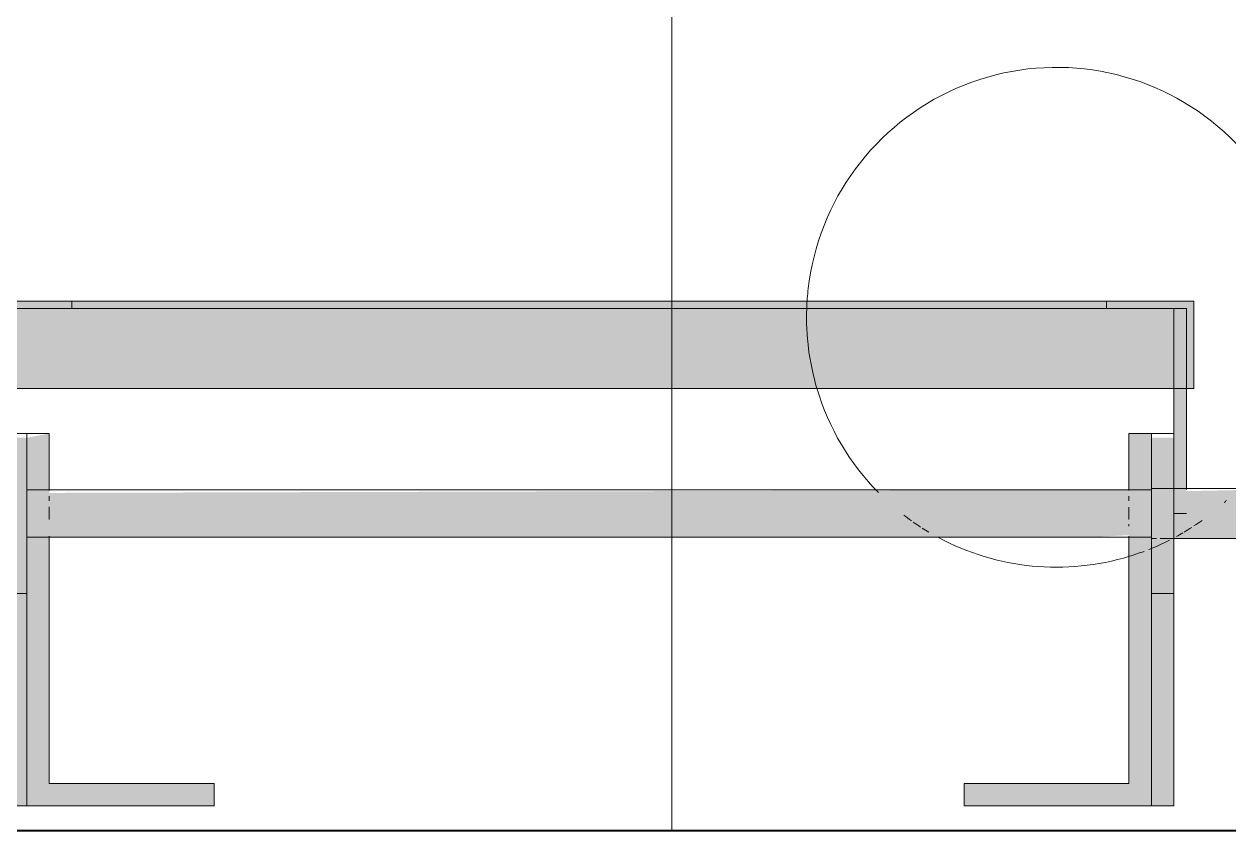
# Model space of a CAD drawing. Header units: millimetres. Extents: x 12827 to 109288, y -12264 to 68487.
# Drawn here: x 38213.2 to 38695.3, y 36007.5 to 36330.3 of the extents above; entities that cross this region are included whole.
import ezdxf

# ---------------------------------------------------------------- set-up
doc = ezdxf.new("R2010")
doc.units = ezdxf.units.MM
for name, color, linetype, lineweight in [('A-FLOR', 192, 'Continuous', 9), ('A-FLOR-PATT', 8, 'Continuous', 9), ('A-WALL', 113, 'Continuous', 20), ('Q-CASE', 31, 'Continuous', 20)]:
    doc.layers.add(name, color=color, linetype=linetype, lineweight=lineweight)

# ---------------------------------------------------------------- blocks, each defined once
blk = doc.blocks.new('DLN_Cat Ladder - 750x750x2500 _WDH_-14044057-Copy of 2_F')
at = {"layer": 'Q-CASE', "transparency": 33554432}
for points in [[(-189.3, -600), (-189.3, -699), (-180.3, -699), (-180.3, -600)], [(-180.3, -600), (-180.3, -749), (-171.3, -749), (-171.3, -609), (-105.3, -609), (-105.3, -600), (-171.3, -600)], [(-105.3, -600), (-180.3, -600), (-180.3, -749), (-171.3, -749), (-171.3, -609), (-105.3, -609)], [(194.7, -600), (194.7, -609), (260.7, -609), (260.7, -749), (269.7, -747.3), (269.7, -600), (229.48, -600)], [(194.7, -600), (194.7, -609), (260.7, -609), (260.7, -749), (269.7, -747.3), (269.7, -600), (229.48, -600)], [(269.7, -600), (269.7, -699), (278.7, -699), (278.7, -600)], [(-189.3, -699), (-189.3, -747.3), (-180.3, -747.3), (-180.3, -699)], [(269.7, -699), (269.7, -747.3), (278.7, -747.3), (278.7, -699)], [(-183.74, -707), (-263.96, -708.34), (-245.3, -727), (-180.3, -725.23), (-182.32, -707)], [(-183.74, -707), (-263.96, -708.34), (-245.3, -727), (-180.3, -725.23), (-182.32, -707)], [(-183.74, -707), (-263.96, -708.34), (-245.3, -727), (-180.3, -725.23), (-182.32, -707)], [(-183.74, -707), (-263.96, -708.34), (-245.3, -727), (-180.3, -725.23), (-182.32, -707)], [(-183.74, -707), (-263.96, -708.34), (-245.3, -727), (-180.3, -725.23), (-182.32, -707)], [(-183.74, -707), (-263.96, -708.34), (-245.3, -727), (-180.3, -725.23), (-182.32, -707)], [(-183.74, -707), (-263.96, -708.34), (-245.3, -727), (-180.3, -725.23), (-182.32, -707)], [(-189.3, -707), (-263.96, -708.34), (-245.3, -727), (-180.3, -725.23), (-182.32, -707), (-183.74, -707)], [(-263.96, -707), (-263.96, -708.34), (-245.3, -727), (-180.3, -725.23), (-182.32, -707), (-263.95, -707)], [(-209.78, -707), (-263.96, -708.34), (-245.3, -727), (-180.3, -725.66), (-182.32, -707), (-189.3, -707)], [(-99.96, -707.5), (-180.3, -708.77), (-178.85, -726.5), (269.7, -725.23), (269.7, -707.5), (-45.05, -707.5)], [(-99.96, -707.5), (-180.3, -708.77), (-178.85, -726.5), (269.7, -725.23), (269.7, -707.5), (-45.05, -707.5)], [(9.85, -707.5), (-180.3, -708.77), (-178.85, -726.5), (269.7, -725.23), (269.7, -707.5), (119.67, -707.5)], [(-99.96, -707.5), (-180.3, -708.77), (-178.85, -726.5), (269.7, -725.23), (269.7, -707.5), (-45.05, -707.5)], [(-154.87, -707.5), (-180.3, -708.77), (-178.85, -726.5), (269.7, -725.23), (269.7, -707.5), (-99.96, -707.5)], [(-99.96, -707.5), (-180.3, -708.77), (-178.85, -726.5), (269.7, -725.23), (269.7, -707.5), (-45.05, -707.5)], [(-99.96, -707.5), (-180.3, -708.77), (-178.85, -726.5), (269.7, -725.23), (269.7, -707.5), (-45.05, -707.5)], [(-154.87, -707.5), (-180.3, -708.77), (-180.3, -726.5), (269.7, -725.23), (269.7, -707.5), (-99.96, -707.5)], [(-154.87, -707.5), (-180.3, -708.77), (-178.85, -726.5), (269.7, -725.23), (269.7, -707.5), (-99.96, -707.5)], [(-194.3, -717), (-194.3, -799), (-189.3, -799), (-189.3, -717)], [(-194.3, -717), (-194.3, -799), (-189.3, -799), (-189.3, -717)], [(-99.96, -767), (-197.3, -767), (-197.3, -802), (286.7, -802), (286.7, -767), (9.85, -767)], [(-162.3, -767), (-194.3, -767), (-194.3, -799), (283.7, -799), (283.7, -767), (-99.96, -767)], [(-162.3, -799), (-162.3, -802), (251.7, -802), (251.7, -799), (-99.96, -799)], [(-99.96, -799), (-162.3, -799), (-162.3, -802), (251.7, -802), (251.7, -799), (9.85, -799)]]:
    blk.add_hatch(color=201, dxfattribs=at).paths.add_polyline_path(points, flags=0)
at = {"layer": 'Q-CASE'}
for p, q in [((-189.3, -600), (-189.3, -685)), ((-189.3, -699), (-189.3, -600)), ((-180.3, -600), (-189.3, -600)), ((-189.3, -600), (-180.3, -600)), ((-180.3, -699), (-180.3, -600)), ((-180.3, -600), (-105.3, -600)), ((-105.3, -600), (-180.3, -600)), ((-180.3, -600), (-180.3, -707.34)), ((-180.3, -600), (-180.3, -699)), ((-180.3, -685), (-180.3, -600)), ((-105.3, -600), (-180.3, -600)), ((-180.3, -600), (-180.3, -707.34)), ((-180.3, -707.34), (-180.3, -600)), ((-180.3, -600), (-105.3, -600)), ((-105.3, -600), (-105.3, -609)), ((-105.3, -609), (-105.3, -600)), ((-105.3, -609), (-105.3, -600)), ((-105.3, -600), (-105.3, -609)), ((194.7, -600), (194.7, -609)), ((269.7, -600), (194.7, -600)), ((194.7, -600), (269.7, -600)), ((194.7, -609), (194.7, -600)), ((194.7, -600), (269.7, -600)), ((194.7, -609), (194.7, -600)), ((194.7, -600), (194.7, -609)), ((269.7, -600), (194.7, -600)), ((269.7, -707.82), (269.7, -600)), ((269.7, -600), (269.7, -707.82)), ((269.7, -600), (269.7, -685)), ((269.7, -699), (269.7, -600)), ((278.7, -600), (269.7, -600)), ((269.7, -600), (278.7, -600)), ((269.7, -600), (269.7, -699)), ((269.7, -707.82), (269.7, -600)), ((-105.3, -609), (-171.3, -609)), ((-171.3, -609), (-171.3, -699)), ((-171.3, -707.84), (-171.3, -609)), ((-171.3, -609), (-105.3, -609)), ((-171.3, -707.84), (-171.3, -609)), ((-171.3, -609), (-105.3, -609)), ((-105.3, -609), (-171.3, -609)), ((-171.3, -609), (-171.3, -707.84)), ((194.7, -609), (260.7, -609)), ((260.7, -609), (194.7, -609)), ((260.7, -609), (194.7, -609)), ((194.7, -609), (260.7, -609)), ((260.7, -609), (260.7, -707.82)), ((260.7, -707.82), (260.7, -609)), ((260.7, -699), (260.7, -609)), ((260.7, -609), (260.7, -707.82)), ((-189.3, -685), (-189.3, -699)), ((-189.3, -685), (-180.3, -685)), ((-189.3, -685), (-180.3, -685)), ((-180.3, -699), (-180.3, -685)), ((269.7, -685), (269.7, -699)), ((269.7, -685), (278.7, -685)), ((269.7, -685), (278.7, -685)), ((-189.3, -699), (-189.3, -707.5)), ((-189.3, -749), (-189.3, -699)), ((-180.3, -699), (-180.3, -707.4)), ((-180.3, -699), (-180.3, -749)), ((-180.3, -707.4), (-180.3, -699)), ((-171.3, -707.9), (-171.3, -699)), ((260.7, -699), (260.7, -707.88)), ((269.7, -699), (269.7, -707.88)), ((269.7, -749), (269.7, -699)), ((269.7, -707.88), (269.7, -699)), ((-189.3, -707), (-265.3, -707)), ((-189.3, -707), (-264.69, -707)), ((-189.3, -707), (-264.69, -707)), ((-189.3, -707), (-264.69, -707)), ((-189.3, -707), (-264.69, -707)), ((-189.3, -707), (-264.69, -707)), ((-189.3, -707), (-264.69, -707)), ((-189.3, -707), (-264.69, -707)), ((-189.3, -707), (-264.69, -707)), ((-189.3, -707), (-264.69, -707)), ((-183.74, -707), (-189.3, -707)), ((-183.74, -707), (-189.3, -707)), ((-183.74, -707), (-189.3, -707)), ((-183.74, -707), (-189.3, -707)), ((-183.74, -707), (-189.3, -707)), ((-183.74, -707), (-189.3, -707)), ((-183.74, -707), (-189.3, -707)), ((-183.74, -707), (-189.3, -707)), ((-183.74, -707), (-189.3, -707)), ((-183.74, -707), (-189.3, -707)), ((-180.3, -707), (-182.32, -707)), ((-180.3, -707), (-182.32, -707)), ((-180.3, -707), (-182.32, -707)), ((-180.3, -707), (-182.32, -707)), ((-180.3, -707), (-182.32, -707)), ((-180.3, -707), (-182.32, -707)), ((-180.3, -707), (-182.32, -707)), ((-180.3, -707), (-182.32, -707)), ((-180.3, -707), (-182.32, -707)), ((-180.3, -707), (-182.32, -707)), ((-180.3, -707.34), (-180.3, -707)), ((-180.3, -707), (-180.3, -707.34)), ((-180.3, -707.34), (-180.3, -707)), ((-180.3, -707), (-180.3, -707.34)), ((-180.3, -707.34), (-180.3, -707)), ((-180.3, -707), (-180.3, -707.34)), ((-180.3, -707.34), (-180.3, -707)), ((-180.3, -707), (-180.3, -707.34)), ((-180.3, -707.34), (-180.3, -707)), ((-180.3, -707), (-180.3, -707.34)), ((-180.3, -707.34), (-180.3, -707)), ((-180.3, -707), (-180.3, -707.34)), ((-180.3, -707.34), (-180.3, -707)), ((-180.3, -707), (-180.3, -707.34)), ((-180.3, -707.34), (-180.3, -707)), ((-180.3, -707), (-180.3, -707.34)), ((-180.3, -707.34), (-180.3, -707)), ((-180.3, -707), (-180.3, -707.34)), ((-180.3, -707.34), (-180.3, -707)), ((-180.3, -707), (-180.3, -727)), ((-180.3, -709.93), (-180.3, -707.34)), ((-180.3, -707.34), (-180.3, -714.41)), ((-180.3, -714.41), (-180.3, -707.34)), ((-180.3, -707.34), (-180.3, -714.41)), ((-180.3, -714.41), (-180.3, -707.34)), ((-180.3, -707.34), (-180.3, -712)), ((-180.3, -709.93), (-180.3, -707.34)), ((-180.3, -707.34), (-180.3, -709.93)), ((-180.3, -708.34), (-180.3, -707.34)), ((-180.3, -707.34), (-180.3, -709.93)), ((-180.3, -712), (-180.3, -707.34)), ((-180.3, -707.34), (-180.3, -714.41)), ((-180.3, -708.34), (-180.3, -707.34)), ((-180.3, -707.34), (-180.3, -712)), ((-180.3, -714.41), (-180.3, -707.34)), ((-180.3, -707.34), (-180.3, -714.41)), ((-180.3, -714.41), (-180.3, -707.34)), ((-180.3, -707.34), (-180.3, -708.34)), ((-180.3, -714.41), (-180.3, -707.34)), ((-171.3, -707.5), (-180.3, -707.5)), ((-180.3, -707.82), (-180.3, -707.5)), ((-180.3, -707.5), (-180.3, -707.82)), ((-171.3, -707.5), (-180.3, -707.5)), ((-180.3, -707.82), (-180.3, -707.5)), ((-180.3, -707.5), (-180.3, -707.82)), ((-171.3, -707.5), (-180.3, -707.5)), ((-180.3, -707.82), (-180.3, -707.5)), ((-180.3, -707.5), (-180.3, -707.82)), ((-171.3, -707.5), (-180.3, -707.5)), ((-180.3, -707.82), (-180.3, -707.5)), ((-180.3, -707.5), (-180.3, -707.82)), ((-171.3, -707.5), (-180.3, -707.5)), ((-180.3, -707.82), (-180.3, -707.5)), ((-180.3, -707.5), (-180.3, -707.82)), ((-171.3, -707.5), (-180.3, -707.5)), ((-180.3, -707.82), (-180.3, -707.5)), ((-180.3, -707.5), (-180.3, -707.82)), ((-171.3, -707.5), (-180.3, -707.5)), ((-180.3, -707.82), (-180.3, -707.5)), ((-180.3, -707.5), (-180.3, -707.82)), ((269.7, -707.5), (-180.3, -707.5)), ((-180.3, -707.82), (-180.3, -707.5)), ((-180.3, -707.5), (-180.3, -707.82)), ((-171.3, -707.5), (-180.3, -707.5)), ((-180.3, -707.82), (-180.3, -707.5)), ((-180.3, -707.5), (-180.3, -707.82)), ((-180.3, -708.77), (-180.3, -707.82)), ((-180.3, -707.82), (-180.3, -708.77)), ((-180.3, -708.77), (-180.3, -707.82)), ((-180.3, -707.82), (-180.3, -708.77)), ((-180.3, -708.77), (-180.3, -707.82)), ((-180.3, -707.82), (-180.3, -708.77)), ((-180.3, -708.77), (-180.3, -707.82)), ((-180.3, -707.82), (-180.3, -708.77)), ((-180.3, -708.77), (-180.3, -707.82)), ((-180.3, -707.82), (-180.3, -708.77)), ((-180.3, -708.77), (-180.3, -707.82)), ((-180.3, -707.82), (-180.3, -708.77)), ((-180.3, -708.77), (-180.3, -707.82)), ((-180.3, -707.82), (-180.3, -708.77)), ((-180.3, -708.77), (-180.3, -707.82)), ((-180.3, -707.82), (-180.3, -708.77)), ((-180.3, -708.77), (-180.3, -707.82)), ((-180.3, -707.82), (-180.3, -708.77)), ((-180.3, -714.41), (-180.3, -708.34)), ((-180.3, -709.93), (-180.3, -708.34)), ((-180.3, -708.34), (-180.3, -714.41)), ((260.7, -707.5), (-171.3, -707.5)), ((260.7, -707.5), (-171.3, -707.5)), ((260.7, -707.5), (-171.3, -707.5)), ((260.7, -707.5), (-171.3, -707.5)), ((260.7, -707.5), (-171.3, -707.5)), ((260.7, -707.5), (-171.3, -707.5)), ((260.7, -707.5), (-171.3, -707.5)), ((260.7, -707.5), (-171.3, -707.5)), ((269.7, -707.5), (260.7, -707.5)), ((269.7, -707.5), (260.7, -707.5)), ((269.7, -707.5), (260.7, -707.5)), ((269.7, -707.5), (260.7, -707.5)), ((269.7, -707.5), (260.7, -707.5)), ((269.7, -707.5), (260.7, -707.5)), ((269.7, -707.5), (260.7, -707.5)), ((269.7, -707.5), (260.7, -707.5)), ((269.7, -707.82), (269.7, -707.5)), ((269.7, -707.5), (269.7, -723.72)), ((269.7, -712.25), (269.7, -707.5)), ((269.7, -707.5), (269.7, -708.77)), ((269.7, -712.25), (269.7, -707.5)), ((269.7, -707.5), (269.7, -723.72)), ((269.7, -707.82), (269.7, -707.5)), ((269.7, -707.5), (269.7, -708.77)), ((269.7, -723.72), (269.7, -707.5)), ((269.7, -707.5), (269.7, -707.82)), ((269.7, -717), (269.7, -707.5)), ((269.7, -707.5), (269.7, -723.72)), ((269.7, -707.82), (269.7, -707.5)), ((269.7, -707.5), (269.7, -710.28)), ((269.7, -721.75), (269.7, -707.5)), ((269.7, -707.5), (269.7, -707.82)), ((269.7, -719.46), (269.7, -707.5)), ((269.7, -707.5), (269.7, -723.72)), ((269.7, -708.77), (269.7, -707.82)), ((269.7, -710.28), (269.7, -707.82)), ((269.7, -707.82), (269.7, -710.28)), ((269.7, -710.28), (269.7, -707.82)), ((269.7, -707.82), (269.7, -714.54)), ((-180.3, -714.54), (-180.3, -708.77)), ((-180.3, -708.77), (-180.3, -714.54)), ((-180.3, -712.25), (-180.3, -708.77)), ((-180.3, -708.77), (-180.3, -714.54)), ((-180.3, -717), (-180.3, -708.77)), ((-180.3, -708.77), (-180.3, -725.23)), ((-180.3, -712.25), (-180.3, -708.77)), ((-180.3, -708.77), (-180.3, -725.23)), ((-180.3, -725.23), (-180.3, -708.77)), ((-180.3, -708.77), (-180.3, -712.25)), ((-180.3, -714.54), (-180.3, -708.77)), ((-180.3, -708.77), (-180.3, -710.28)), ((-180.3, -717), (-180.3, -708.77)), ((-180.3, -708.77), (-180.3, -725.23)), ((-180.3, -725.23), (-180.3, -708.77)), ((-180.3, -708.77), (-180.3, -721.75)), ((-180.3, -725.23), (-180.3, -708.77)), ((-180.3, -708.77), (-180.3, -717)), ((-180.3, -712), (-180.3, -709.93)), ((-180.3, -714.41), (-180.3, -709.93)), ((-180.3, -709.93), (-180.3, -712)), ((-180.3, -709.93), (-180.3, -712)), ((-180.3, -712), (-180.3, -709.93)), ((-180.3, -710.28), (-180.3, -712.25)), ((-180.3, -711.94), (-180.3, -712.73)), ((-180.3, -712.73), (-180.3, -711.94)), ((-180.3, -714.41), (-180.3, -712)), ((-180.3, -712), (-180.3, -714.41)), ((-180.3, -712), (-180.3, -714.41)), ((-180.3, -712), (-180.3, -714.41)), ((-180.3, -714.41), (-180.3, -712)), ((-180.3, -714.41), (-180.3, -712)), ((-180.3, -712), (-180.3, -714.41)), ((-180.3, -723.72), (-180.3, -712.25)), ((-180.3, -719.46), (-180.3, -712.25)), ((-180.3, -712.25), (-180.3, -717)), ((-180.3, -712.25), (-180.3, -714.54)), ((-171.3, -712.73), (-171.3, -711.94)), ((269.7, -710.28), (269.7, -708.77)), ((269.7, -708.77), (269.7, -710.28)), ((269.7, -708.77), (269.7, -712.25)), ((269.7, -723.72), (269.7, -710.28)), ((269.7, -710.28), (269.7, -723.72)), ((269.7, -712.25), (269.7, -710.28)), ((269.7, -710.28), (269.7, -717)), ((269.7, -721.75), (269.7, -710.28)), ((269.7, -710.28), (269.7, -712.25)), ((269.7, -719.46), (269.7, -712.25)), ((269.7, -714.54), (269.7, -712.25)), ((269.7, -714.54), (269.7, -712.25)), ((269.7, -712.25), (269.7, -714.54)), ((269.7, -712.25), (269.7, -723.72)), ((-194.3, -717), (-189.3, -717)), ((-189.3, -717), (-194.3, -717)), ((-194.3, -717), (-189.3, -717)), ((-189.3, -717), (-194.3, -717)), ((-180.3, -721.75), (-180.3, -714.54)), ((-180.3, -714.54), (-180.3, -717)), ((-180.3, -714.54), (-180.3, -725.23)), ((-180.3, -719.46), (-180.3, -714.54)), ((-180.3, -714.54), (-180.3, -717)), ((-180.3, -714.54), (-180.3, -719.46)), ((-180.3, -714.54), (-180.3, -719.46)), ((-180.3, -719.46), (-180.3, -714.54)), ((-180.3, -719.46), (-180.3, -714.54)), ((-180.3, -714.54), (-180.3, -717)), ((-180.3, -719.46), (-180.3, -714.54)), ((-180.3, -714.54), (-180.3, -719.46)), ((-180.3, -719.46), (-180.3, -714.54)), ((-180.3, -714.54), (-180.3, -719.46)), ((-180.3, -719.46), (-180.3, -714.54)), ((-180.3, -714.54), (-180.3, -719.46)), ((-180.3, -719.46), (-180.3, -714.54)), ((-180.3, -714.54), (-180.3, -719.46)), ((-180.3, -719.46), (-180.3, -714.54)), ((-180.3, -714.54), (-180.3, -719.46)), ((-180.3, -717), (-180.3, -714.54)), ((-180.3, -714.54), (-180.3, -717)), ((-180.3, -719.46), (-180.3, -714.54)), ((-180.3, -714.54), (-180.3, -719.46)), ((-180.3, -719.46), (-180.3, -714.54)), ((-180.3, -714.54), (-180.3, -717)), ((-180.3, -717), (-180.3, -714.54)), ((-180.3, -714.65), (-180.3, -719.62)), ((-180.3, -719.62), (-180.3, -714.65)), ((-180.3, -717), (-180.3, -725.23)), ((-180.3, -719.46), (-180.3, -717)), ((-180.3, -717), (-180.3, -719.46)), ((-180.3, -717), (-180.3, -725.23)), ((-180.3, -719.46), (-180.3, -717)), ((-180.3, -717), (-180.3, -725.23)), ((-180.3, -717), (-180.3, -719.46)), ((-180.3, -719.46), (-180.3, -717)), ((-180.3, -717), (-180.3, -719.46)), ((-180.3, -717), (-180.3, -719.46)), ((-180.3, -719.46), (-180.3, -717)), ((-171.3, -716.95), (-171.3, -714.54)), ((-171.3, -716.95), (-171.3, -714.54)), ((-171.3, -714.54), (-171.3, -716.95)), ((-171.3, -717.11), (-171.3, -714.65)), ((-171.3, -719.41), (-171.3, -717)), ((-171.3, -719.41), (-171.3, -717)), ((-171.3, -717), (-171.3, -719.41)), ((-171.3, -719.57), (-171.3, -717.16)), ((260.7, -714.59), (260.7, -717)), ((260.7, -717), (260.7, -714.59)), ((260.7, -714.59), (260.7, -717)), ((260.7, -714.7), (260.7, -717.16)), ((260.7, -717.05), (260.7, -719.46)), ((260.7, -719.46), (260.7, -717.05)), ((260.7, -717.05), (260.7, -719.46)), ((260.7, -717.21), (260.7, -719.62)), ((269.7, -717), (269.7, -714.54)), ((269.7, -723.72), (269.7, -714.54)), ((269.7, -714.54), (269.7, -719.46)), ((269.7, -714.54), (269.7, -719.46)), ((269.7, -719.46), (269.7, -714.54)), ((269.7, -714.54), (269.7, -719.46)), ((269.7, -719.46), (269.7, -714.54)), ((269.7, -714.65), (269.7, -719.62)), ((269.7, -719.62), (269.7, -714.65)), ((269.7, -723.72), (269.7, -717)), ((269.7, -717), (269.7, -723.72)), ((269.7, -721.75), (269.7, -717)), ((-189.3, -722.06), (-189.3, -724)), ((-180.3, -721.75), (-180.3, -719.46)), ((-180.3, -725.23), (-180.3, -719.46)), ((-180.3, -719.46), (-180.3, -725.23)), ((-180.3, -723.72), (-180.3, -719.46)), ((-180.3, -725.23), (-180.3, -719.46)), ((-180.3, -725.23), (-180.3, -721.75)), ((-180.3, -723.72), (-180.3, -721.75)), ((-180.3, -721.75), (-180.3, -725.23)), ((-180.3, -722), (-180.3, -721.97)), ((-180.3, -721.97), (-180.3, -722)), ((-180.3, -722), (-180.3, -721.97)), ((-180.3, -721.97), (-180.3, -722)), ((-180.3, -722), (-180.3, -721.97)), ((-180.3, -721.97), (-180.3, -722)), ((-180.3, -722), (-180.3, -721.97)), ((-180.3, -721.97), (-180.3, -722)), ((-180.3, -722), (-180.3, -721.97)), ((-180.3, -721.97), (-180.3, -722)), ((-180.3, -722), (-180.3, -721.97)), ((-180.3, -721.97), (-180.3, -722)), ((-180.3, -722), (-180.3, -721.97)), ((-180.3, -721.97), (-180.3, -722)), ((-180.3, -722), (-180.3, -721.97)), ((-180.3, -721.97), (-180.3, -722)), ((-180.3, -722), (-180.3, -721.97)), ((-180.3, -721.97), (-180.3, -722)), ((-180.3, -722), (-180.3, -721.97)), ((-180.3, -724.07), (-180.3, -722)), ((-180.3, -722), (-180.3, -726.66)), ((-180.3, -725.66), (-180.3, -722)), ((-180.3, -722), (-180.3, -724.07)), ((-180.3, -726.66), (-180.3, -722)), ((-180.3, -722), (-180.3, -724.07)), ((-180.3, -724.07), (-180.3, -722)), ((-180.3, -722), (-180.3, -726.66)), ((-180.3, -724.07), (-180.3, -722)), ((-180.3, -722), (-180.3, -724.07)), ((-180.3, -726.66), (-180.3, -722)), ((-180.3, -722), (-180.3, -724.07)), ((-180.3, -726.66), (-180.3, -722)), ((-180.3, -722), (-180.3, -726.66)), ((-180.3, -726.66), (-180.3, -722)), ((-180.3, -722), (-180.3, -724.07)), ((-180.3, -724.07), (-180.3, -722)), ((-180.3, -722), (-180.3, -724.07)), ((-180.3, -725.66), (-180.3, -722)), ((-180.3, -722.06), (-180.3, -724)), ((-180.3, -724), (-180.3, -722.06)), ((-171.3, -724), (-171.3, -722.06)), ((260.7, -722.06), (260.7, -724)), ((269.7, -723.72), (269.7, -719.46)), ((269.7, -719.46), (269.7, -723.72)), ((269.7, -719.46), (269.7, -721.75)), ((269.7, -721.75), (269.7, -719.46)), ((269.7, -723.72), (269.7, -721.75)), ((269.7, -723.72), (269.7, -721.75)), ((269.7, -723.72), (269.7, -721.75)), ((269.7, -721.75), (269.7, -723.72)), ((269.7, -723.72), (269.7, -721.75)), ((269.7, -722.06), (269.7, -724)), ((269.7, -724), (269.7, -722.06)), ((-245.3, -727), (-189.3, -727)), ((-245.3, -727), (-189.3, -727)), ((-245.3, -727), (-189.3, -727)), ((-245.3, -727), (-189.3, -727)), ((-245.3, -727), (-189.3, -727)), ((-245.3, -727), (-189.3, -727)), ((-245.3, -727), (-189.3, -727)), ((-245.3, -727), (-189.3, -727)), ((-245.3, -727), (-189.3, -727)), ((-245.3, -727), (-189.3, -727)), ((-194.3, -767), (-194.3, -726.66)), ((-194.3, -726.66), (-194.3, -767)), ((-194.3, -767), (-194.3, -726.66)), ((-194.3, -726.66), (-194.3, -767)), ((-189.3, -726.66), (-189.3, -740.51)), ((-189.3, -726.66), (-189.3, -740.51)), ((-189.3, -726.66), (-189.3, -740.51)), ((-189.3, -726.66), (-189.3, -740.51)), ((-189.3, -726.85), (-189.3, -734.36)), ((-189.3, -727), (-180.3, -727)), ((-189.3, -727), (-180.3, -727)), ((-189.3, -727), (-180.3, -727)), ((-189.3, -727), (-180.3, -727)), ((-189.3, -727), (-180.3, -727)), ((-189.3, -727), (-180.3, -727)), ((-189.3, -727), (-180.3, -727)), ((-189.3, -727), (-180.3, -727)), ((-189.3, -727), (-180.3, -727)), ((-189.3, -727), (-180.3, -727)), ((-180.3, -725.23), (-180.3, -723.72)), ((-180.3, -725.23), (-180.3, -723.72)), ((-180.3, -725.23), (-180.3, -723.72)), ((-180.3, -726.66), (-180.3, -724.07)), ((-180.3, -724.07), (-180.3, -726.66)), ((-180.3, -724.07), (-180.3, -725.66)), ((-180.3, -726.66), (-180.3, -724.07)), ((-180.3, -725.66), (-180.3, -724.07)), ((-180.3, -724.07), (-180.3, -726.66)), ((-180.3, -724.07), (-180.3, -725.66)), ((-180.3, -724.07), (-180.3, -726.66)), ((-180.3, -726.66), (-180.3, -724.07)), ((-180.3, -724.07), (-180.3, -725.66)), ((-180.3, -726.18), (-180.3, -725.23)), ((-180.3, -725.23), (-180.3, -726.18)), ((-180.3, -726.18), (-180.3, -725.23)), ((-180.3, -725.23), (-180.3, -726.18)), ((-180.3, -726.18), (-180.3, -725.23)), ((-180.3, -725.23), (-180.3, -726.18)), ((-180.3, -726.18), (-180.3, -725.23)), ((-180.3, -725.23), (-180.3, -726.18)), ((-180.3, -726.18), (-180.3, -725.23)), ((-180.3, -725.23), (-180.3, -726.18)), ((-180.3, -726.18), (-180.3, -725.23)), ((-180.3, -725.23), (-180.3, -726.18)), ((-180.3, -726.18), (-180.3, -725.23)), ((-180.3, -725.23), (-180.3, -726.18)), ((-180.3, -726.18), (-180.3, -725.23)), ((-180.3, -725.23), (-180.3, -726.18)), ((-180.3, -726.18), (-180.3, -725.23)), ((-180.3, -725.23), (-180.3, -726.18)), ((-180.3, -726.66), (-180.3, -725.66)), ((-180.3, -725.66), (-180.3, -726.66)), ((-180.3, -726.66), (-180.3, -725.66)), ((-180.3, -725.66), (-180.3, -726.66)), ((-180.3, -725.66), (-180.3, -726.66)), ((-180.3, -726.66), (-180.3, -725.66)), ((-180.3, -726.5), (-180.3, -726.18)), ((-180.3, -726.18), (-180.3, -726.5)), ((-180.3, -726.5), (-180.3, -726.18)), ((-180.3, -726.18), (-180.3, -726.5)), ((-180.3, -726.5), (-180.3, -726.18)), ((-180.3, -726.18), (-180.3, -726.5)), ((-180.3, -726.5), (-180.3, -726.18)), ((-180.3, -726.18), (-180.3, -726.5)), ((-180.3, -726.5), (-180.3, -726.18)), ((-180.3, -726.18), (-180.3, -726.5)), ((-180.3, -726.5), (-180.3, -726.18)), ((-180.3, -726.18), (-180.3, -726.5)), ((-180.3, -726.5), (-180.3, -726.18)), ((-180.3, -726.18), (-180.3, -726.5)), ((-180.3, -726.5), (-180.3, -726.18)), ((-180.3, -726.18), (-180.3, -726.5)), ((-180.3, -726.5), (-180.3, -726.18)), ((-180.3, -726.18), (-180.3, -726.5)), ((-180.3, -726.5), (269.7, -726.5)), ((-180.3, -726.66), (-180.3, -740.51)), ((-180.3, -726.66), (-180.3, -740.51)), ((-180.3, -740.51), (-180.3, -726.66)), ((-180.3, -727), (-180.3, -726.66)), ((-180.3, -726.66), (-180.3, -727)), ((-180.3, -727), (-180.3, -726.66)), ((-180.3, -726.66), (-180.3, -727)), ((-180.3, -727), (-180.3, -726.66)), ((-180.3, -726.66), (-180.3, -727)), ((-180.3, -727), (-180.3, -726.66)), ((-180.3, -726.66), (-180.3, -727)), ((-180.3, -727), (-180.3, -726.66)), ((-180.3, -726.66), (-180.3, -727)), ((-180.3, -727), (-180.3, -726.66)), ((-180.3, -726.66), (-180.3, -727)), ((-180.3, -727), (-180.3, -726.66)), ((-180.3, -726.66), (-180.3, -727)), ((-180.3, -727), (-180.3, -726.66)), ((-180.3, -726.66), (-180.3, -727)), ((-180.3, -727), (-180.3, -726.66)), ((-180.3, -726.66), (-180.3, -727)), ((-180.3, -727), (-180.3, -726.66)), ((-180.3, -726.85), (-180.3, -734.36)), ((-180.3, -734.36), (-180.3, -726.85)), ((-178.85, -726.5), (-171.3, -726.5)), ((-178.85, -726.5), (-171.3, -726.5)), ((-178.85, -726.5), (-171.3, -726.5)), ((-178.85, -726.5), (-171.3, -726.5)), ((-178.85, -726.5), (-171.3, -726.5)), ((-178.85, -726.5), (-171.3, -726.5)), ((-178.85, -726.5), (-171.3, -726.5)), ((-178.85, -726.5), (-171.3, -726.5)), ((-171.3, -749), (-171.3, -726.16)), ((-171.3, -749), (-171.3, -726.16)), ((-171.3, -726.16), (-171.3, -749)), ((-171.3, -749), (-171.3, -726.32)), ((-171.3, -726.5), (260.7, -726.5)), ((-171.3, -726.5), (260.7, -726.5)), ((-171.3, -726.5), (260.7, -726.5)), ((-171.3, -726.5), (260.7, -726.5)), ((-171.3, -726.5), (260.7, -726.5)), ((-171.3, -726.5), (260.7, -726.5)), ((-171.3, -726.5), (260.7, -726.5)), ((-171.3, -726.5), (260.7, -726.5)), ((260.7, -726.18), (260.7, -749)), ((260.7, -749), (260.7, -726.18)), ((260.7, -726.18), (260.7, -749)), ((260.7, -726.34), (260.7, -734.36)), ((260.7, -726.5), (268.25, -726.5)), ((260.7, -726.5), (268.25, -726.5)), ((260.7, -726.5), (268.25, -726.5)), ((260.7, -726.5), (268.25, -726.5)), ((260.7, -726.5), (268.25, -726.5)), ((260.7, -726.5), (268.25, -726.5)), ((260.7, -726.5), (268.25, -726.5)), ((260.7, -726.5), (268.25, -726.5)), ((269.7, -725.23), (269.7, -723.72)), ((269.7, -723.72), (269.7, -725.23)), ((269.7, -725.23), (269.7, -723.72)), ((269.7, -723.72), (269.7, -725.23)), ((269.7, -725.23), (269.7, -723.72)), ((269.7, -723.72), (269.7, -725.23)), ((269.7, -725.23), (269.7, -723.72)), ((269.7, -723.72), (269.7, -725.23)), ((269.7, -725.23), (269.7, -723.72)), ((269.7, -723.72), (269.7, -725.23)), ((269.7, -725.23), (269.7, -723.72)), ((269.7, -723.72), (269.7, -725.23)), ((269.7, -725.23), (269.7, -723.72)), ((269.7, -723.72), (269.7, -725.23)), ((269.7, -725.23), (269.7, -723.72)), ((269.7, -723.72), (269.7, -725.23)), ((269.7, -725.23), (269.7, -723.72)), ((269.7, -723.72), (269.7, -725.23)), ((269.7, -726.5), (269.7, -725.23)), ((269.7, -725.23), (269.7, -726.18)), ((269.7, -726.5), (269.7, -725.23)), ((269.7, -725.23), (269.7, -726.5)), ((269.7, -726.18), (269.7, -725.23)), ((269.7, -725.23), (269.7, -726.5)), ((269.7, -726.5), (269.7, -725.23)), ((269.7, -725.23), (269.7, -726.5)), ((269.7, -726.5), (269.7, -725.23)), ((269.7, -725.23), (269.7, -726.5)), ((269.7, -726.5), (269.7, -725.23)), ((269.7, -725.23), (269.7, -726.5)), ((269.7, -726.18), (269.7, -725.23)), ((269.7, -725.23), (269.7, -726.5)), ((269.7, -726.5), (269.7, -725.23)), ((269.7, -725.23), (269.7, -726.5)), ((269.7, -726.5), (269.7, -725.23)), ((269.7, -725.23), (269.7, -726.5)), ((269.7, -726.18), (269.7, -726.5)), ((269.7, -726.5), (269.7, -726.18)), ((269.7, -726.5), (269.7, -726.18)), ((269.7, -740.51), (269.7, -726.18)), ((269.7, -726.18), (269.7, -740.51)), ((269.7, -740.51), (269.7, -726.18)), ((269.7, -726.34), (269.7, -734.36)), ((269.7, -747.3), (269.7, -726.34)), ((-189.3, -734.36), (-189.3, -747.3)), ((-180.3, -734.36), (-180.3, -742.3)), ((-180.3, -742.3), (-180.3, -734.36)), ((260.7, -734.36), (260.7, -747.3)), ((269.7, -734.36), (269.7, -742.3)), ((-189.3, -742.3), (-189.3, -747.3)), ((-189.3, -742.3), (-189.3, -747.3)), ((-189.3, -742.3), (-189.3, -747.3)), ((-189.3, -742.3), (-189.3, -747.3)), ((-180.3, -742.3), (-180.3, -747.3)), ((-180.3, -742.3), (-180.3, -747.3)), ((-180.3, -747.3), (-180.3, -742.3)), ((-180.3, -742.3), (-180.3, -747.3)), ((-180.3, -747.3), (-180.3, -742.3)), ((269.7, -747.3), (269.7, -742.3)), ((269.7, -742.3), (269.7, -747.3)), ((269.7, -742.3), (269.7, -747.3)), ((269.7, -747.3), (269.7, -742.3)), ((-189.3, -747.3), (-189.3, -767)), ((-189.3, -747.3), (-189.3, -767)), ((-189.3, -747.3), (-189.3, -767)), ((-189.3, -747.3), (-189.3, -767)), ((-189.3, -747.3), (-189.3, -749)), ((-189.3, -749), (-180.3, -749)), ((-180.3, -747.3), (-180.3, -749)), ((-180.3, -749), (-180.3, -747.3)), ((-180.3, -749), (-171.3, -749)), ((-180.3, -749), (-171.3, -749)), ((-171.3, -749), (-180.3, -749)), ((260.7, -747.3), (260.7, -749)), ((260.7, -749), (269.7, -749)), ((269.7, -749), (260.7, -749)), ((260.7, -749), (269.7, -749)), ((269.7, -747.3), (269.7, -749)), ((269.7, -749), (269.7, -747.3)), ((269.7, -749), (278.7, -749)), ((286.7, -767), (-197.3, -767)), ((-197.3, -767), (-197.3, -802)), ((-197.3, -767), (-197.3, -802)), ((-197.3, -767), (-194.3, -767)), ((-194.3, -799), (-194.3, -767)), ((-194.3, -799), (-194.3, -767)), ((-194.3, -767), (-189.3, -767)), ((-189.3, -767), (-194.3, -767)), ((-194.3, -767), (283.7, -767)), ((-194.3, -799), (-194.3, -767)), ((-194.3, -767), (-194.3, -799)), ((-194.3, -799), (-194.3, -767)), ((-194.3, -767), (-194.3, -799)), ((-189.3, -767), (278.7, -767)), ((278.7, -767), (-189.3, -767)), ((-189.3, -767), (-189.3, -799)), ((-189.3, -767), (-189.3, -799)), ((-189.3, -767), (-189.3, -799)), ((-189.3, -767), (-189.3, -799)), ((283.7, -799), (-194.3, -799)), ((-194.3, -799), (-189.3, -799)), ((-194.3, -799), (-189.3, -799)), ((-189.3, -799), (-194.3, -799)), ((-194.3, -799), (-189.3, -799)), ((-189.3, -799), (-194.3, -799)), ((-189.3, -799), (-162.3, -799)), ((251.7, -799), (-162.3, -799)), ((-162.3, -799), (251.7, -799)), ((-162.3, -799), (-162.3, -802)), ((-162.3, -799), (-162.3, -802)), ((-162.3, -802), (-162.3, -799)), ((-162.3, -802), (-162.3, -799)), ((-162.3, -799), (251.7, -799)), ((251.7, -799), (-162.3, -799)), ((-162.3, -799), (251.7, -799)), ((251.7, -802), (251.7, -799)), ((251.7, -799), (251.7, -802)), ((251.7, -799), (278.7, -799)), ((251.7, -802), (251.7, -799)), ((251.7, -799), (251.7, -802)), ((-162.3, -802), (-197.3, -802)), ((-197.3, -802), (286.7, -802)), ((251.7, -802), (-162.3, -802)), ((-162.3, -802), (251.7, -802)), ((251.7, -802), (-162.3, -802)), ((-162.3, -802), (251.7, -802)), ((251.7, -802), (-162.3, -802)), ((286.7, -802), (251.7, -802))]:
    blk.add_line(p, q, dxfattribs=at)

msp = doc.modelspace()

# ---------------------------------------------------------------- hatches: boundary and pattern name
at = {"layer": 'A-FLOR-PATT'}
h = msp.add_hatch(dxfattribs=at)
h.set_pattern_fill('FP_3', color=256, style=0, pattern_type=2)
h.set_pattern_definition([(0, (22872.1, 35803.6), (0, 600), []), (90, (22872.1, 35803.62), (-300, 2e-14), [])])
h.paths.add_polyline_path([(38034.87694, 36007.48546), (38789.29298, 36007.48546), (38789.29298, 37207.48546), (38749.293, 37207.48546), (38749.293, 37187.48546), (37939.293, 37187.48546), (37939.29297, 36007.48546), (37951.13508, 36007.48546)], flags=0)
h.paths.add_polyline_path([(38637.9276, 36113.68225), (38611.825, 36114.05395), (38579.46701, 36125.48806), (38558.26504, 36140.73939), (38543.45198, 36157.9924), (38531.23337, 36184.48546), (38526.96768, 36201.36291), (38528.66903, 36232.15941), (38534.45426, 36252.58247), (38547.82746, 36275.00213), (38566.54761, 36293.19661), (38589.33897, 36305.92601), (38614.64834, 36312.32282), (38640.75093, 36311.95112), (38665.8679, 36304.83624), (38693.77141, 36285.82075), (38708.43812, 36269.24064), (38719.21144, 36249.95154), (38725.53482, 36219.48546), (38724.25605, 36195.07818), (38718.12167, 36173.42261), (38704.74848, 36151.00295), (38680.07865, 36129.48546), (38655.29297, 36118.07126), (38638.86354, 36113.91881)], flags=0)
h.paths.add_polyline_path([(38637.9276, 36378.68225), (38606.74334, 36380.49343), (38583.95567, 36387.81061), (38564.28838, 36399.54203), (38546.09389, 36418.26218), (38533.3645, 36441.05354), (38526.96768, 36466.36291), (38529.44492, 36499.89847), (38538.79443, 36524.85858), (38547.82746, 36540.00213), (38566.54761, 36558.19661), (38589.33897, 36570.92601), (38614.64834, 36577.32282), (38640.75093, 36576.95112), (38665.8679, 36569.83624), (38688.28756, 36556.46304), (38706.48204, 36537.74289), (38719.21144, 36514.95154), (38725.60825, 36489.64217), (38725.23655, 36463.53957), (38718.12167, 36438.42261), (38699.16962, 36410.58075), (38679.40248, 36394.1078), (38656.3635, 36383.34183), (38645.09364, 36380.49343)], flags=0)

# ---------------------------------------------------------------- linework, layer by layer
at = {"layer": 'A-FLOR'}
for start, end in [(351.6841667, 171.6841667), (171.6841667, 176.2699426), (176.2699426, 177.9939093), (177.9939093, 196.6868554), (196.6868554, 224.5603541), (312.1610908, 312.8885144), (232.3543714, 234.5055026), (235.0479136, 237.0754405), (303.3807242, 305.6104407), (237.5230767, 239.2822962), (298.673494, 300.3279304), (300.7142778, 302.7684248), (241.8395182, 286.9760318), (291.6841667, 292.6593352), (292.6593352, 296.9091949), (286.9760318, 290.5230781)]:
    msp.add_arc((38626.28797, 36213.00254), 100, start, end, dxfattribs=at)
at = {"layer": 'A-WALL', "color": 250, "lineweight": 40}
msp.add_line((38789.29298, 36007.48546), (37789.29297, 36007.48546), dxfattribs=at)

# ---------------------------------------------------------------- block references
at = {"layer": 'Q-CASE', "rotation": 180}
msp.add_blockref('DLN_Cat Ladder - 750x750x2500 _WDH_-14044057-Copy of 2_F', (38483.9933, 35417.48546), dxfattribs=at)

doc.saveas('drawing.dxf')
